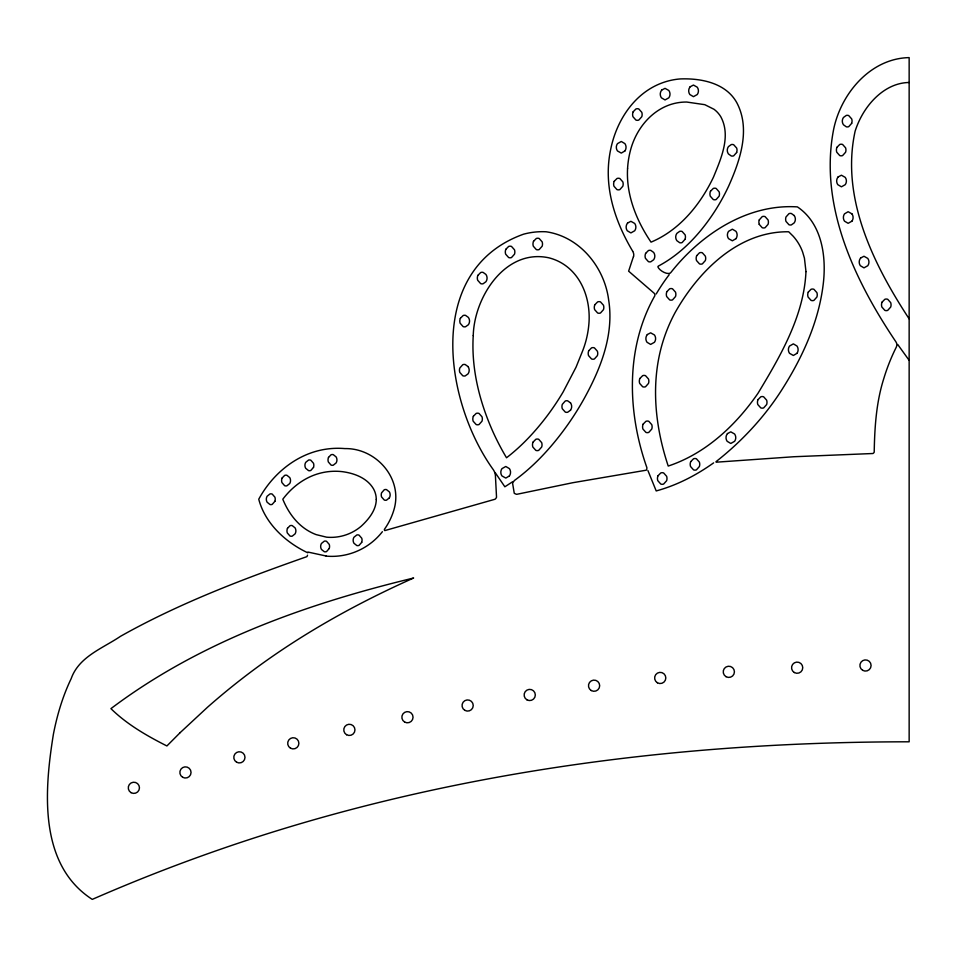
<?xml version="1.0" encoding="UTF-8"?>
<svg xmlns="http://www.w3.org/2000/svg" width="957" height="957" viewBox="0 0 957 957"><rect width="100%" height="100%" fill="white"/><g stroke="black" fill="none" stroke-linecap="round" stroke-linejoin="round"><path stroke-width="1.44" d="M307.807 552.799C286.215 542.667 265.268 523.969 258.749 499.231C272.255 474.253 296.287 454.025 324.794 449.371A80.197 80.197 0 0 1 344.879 448.594C375.311 447.972 401.976 477.088 394.559 507.521A64.956 64.956 0 0 1 384.403 529.317L384.403 530.094A1.651 1.651 0 0 0 384.762 530.609L494.972 499.255A4.235 4.235 0 0 0 496.527 497.173L495.415 475.629A12.656 12.656 0 0 0 493.465 469.935C443.952 401.33 424.729 269.443 523.551 234.19A72.576 72.576 0 0 1 546.112 231.773C579.81 236.63 604.549 267.302 608.664 300.079C614.167 334.603 600.745 368.421 584.404 398.148A294.732 294.732 0 0 1 568.015 424.346C553.17 445.328 535.788 464.791 515.01 480.055A10.754 10.754 0 0 0 514.316 480.593L512.713 482.902A2.416 2.416 0 0 0 512.665 483.728L514.268 493.334L516.325 494.267A5.383 5.383 0 0 0 517.593 494.147L572.681 482.735L646.214 470.198A3.254 3.254 0 0 0 646.8 469.229L646.884 467.65C627.361 412.419 625.28 347.87 654.851 295.749A4.019 4.019 0 0 0 654.54 293.572L628.629 271.166L633.462 256.512M307.544 555.192L306.934 556.639L304.458 557.488C241.559 579.667 178.815 603.496 120.546 636.285C102.65 648.379 78.917 656.634 71.177 678.645C62.707 696.265 57.097 715.13 53.389 734.294C44.477 789.597 38.053 864.422 92.267 899.389A1753.2 1753.2 0 0 1 217.813 850.199C439.43 772.921 675.068 741.783 909.15 741.807L909.15 57.611C870.152 58.389 840.545 94.037 833.475 130.188C819.06 205.911 854.697 280.568 895.943 341.888A5.264 5.264 0 0 1 896.266 347.2A198.494 198.494 0 0 0 883.742 378.745C876.217 402.454 874.638 427.6 874.208 452.194A3.661 3.661 0 0 1 872.951 453.51L793.867 456.74L716.183 462.195A1.447 1.447 0 0 1 715.992 461.681C741.974 441.297 765.277 416.283 782.97 388.004C803.246 355.884 819.312 320.176 823.463 282.088C826.31 255.196 821.537 223.113 797.396 206.891C747.333 203.697 701.11 234.25 671.096 272.207A5.706 5.706 0 0 1 670.115 273.188C666.275 274.815 658.894 269.97 657.854 266.8A2.955 2.955 0 0 1 658.368 266.082C682.245 253.39 700.991 232.814 715.429 210.241A213.578 213.578 0 0 0 728.732 185.933C740.06 160.501 750.838 129.255 736.806 102.71C725.837 82.852 700.943 78.091 680.128 78.941A67.265 67.265 0 0 0 660.701 83.45C633.713 94.061 616.667 120.917 610.877 148.443A112.448 112.448 0 0 0 608.281 169.891C607.587 198.793 618.102 226.761 632.721 251.272M759.248 219.943L762.203 216.629A3.995 3.995 0 0 1 765.086 216.629L768.052 219.943A6.866 6.866 0 0 1 768.04 224.381L765.086 227.706A3.995 3.995 0 0 1 762.203 227.706L759.248 224.381M389.367 497.867L386.508 500.164A3.684 3.684 0 0 1 384.271 500.033L381.568 496.946A6.567 6.567 0 0 1 381.58 492.819L384.271 489.745A3.684 3.684 0 0 1 386.508 489.613L389.367 491.898A5.993 5.993 0 0 1 389.355 497.855M570.539 410.206L567.704 412.228A4.019 4.019 0 0 1 565.276 412.084L562.309 408.771A6.866 6.866 0 0 1 562.321 404.333L565.276 401.007A4.019 4.019 0 0 1 567.704 400.863L570.539 402.897M851.957 221.163L848.129 223.316L844.505 221.163A6.436 6.436 0 0 1 844.505 213.866L848.129 211.712L851.957 213.866M713.635 462.865C696.229 475.306 676.898 485.283 656.203 490.941L647.925 470.569M512.45 481.861L504.853 486.79L495.14 472.543M909.15 82.493C888.706 82.721 871.875 97.961 862.257 114.9A85.604 85.604 0 0 0 855.139 131.109C840.473 197.788 873.442 264.419 909.15 318.86M326.146 556.017L307.879 552.045M794.226 215.54L791.391 213.519A4.019 4.019 0 0 0 788.963 213.662L785.996 216.976A6.866 6.866 0 0 0 785.996 221.414L788.963 224.739A4.019 4.019 0 0 0 791.391 224.883L794.226 222.849A6.328 6.328 0 0 0 794.214 215.552M468.045 366.579L465.21 364.545A4.019 4.019 0 0 0 462.781 364.689L459.815 368.002A6.866 6.866 0 0 0 459.815 372.44L462.781 375.766A4.019 4.019 0 0 0 465.21 375.91L468.045 373.876A6.328 6.328 0 0 0 468.033 366.579M909.15 360.322L897.702 344.448M382.393 531.697A64.203 64.203 0 0 1 326.134 556.125M656.203 293.978A203.051 203.051 0 0 1 669.194 274.671M570.528 402.897A6.328 6.328 0 0 1 570.528 410.194M759.248 224.381A6.866 6.866 0 0 1 759.248 219.943M851.945 213.866A6.328 6.328 0 0 1 851.945 221.163M632.661 251.308A6.472 6.472 0 0 1 633.558 256.536M627.577 168.372C626.022 194.845 636.393 220.553 651.023 242.145C679.661 230.135 700.392 204.583 713.479 177.129C721.004 158.647 731.28 136.05 720.765 116.706A26.425 26.425 0 0 0 714.042 109.301L704.807 104.684L686.695 102.04A50.589 50.589 0 0 0 671.455 104.241C650.581 110.701 635.723 129.889 630.412 150.548A91.023 91.023 0 0 0 627.577 168.372M805.973 271.585C803.952 315.942 780.433 356.04 758.064 393.171C735.957 425.243 705.788 453.594 668.225 466.059C654.755 425.745 650.293 381.077 663.416 340.058A160.429 160.429 0 0 1 675.08 312.64C698.215 271.501 738.302 231.092 788.688 231.773L793.209 236.247A47.982 47.982 0 0 1 802.636 252.05L804.43 258.139L805.973 271.585M473.248 335.536C471.167 368.935 479.636 402.227 493.286 432.516A260.675 260.675 0 0 0 506.516 457.769C522.319 445.627 535.92 430.853 547.847 414.943A265.233 265.233 0 0 0 563.183 391.88L576.054 367.177L582.897 350.214A95.556 95.556 0 0 0 588.722 325.679C591.091 303.608 584.105 279.073 565.539 265.567A48.544 48.544 0 0 0 548.875 257.816C505.332 248.318 474.182 297.137 473.248 335.536M376.292 499.434C376.149 510.225 368.624 519.46 360.992 526.41A46.833 46.833 0 0 1 326.588 537.176L316.109 534.604A50.446 50.446 0 0 1 307.305 530.238C295.857 523.096 287.83 511.564 282.805 499.231C291.383 487.819 303.13 478.548 316.827 474.158A60.482 60.482 0 0 1 342.235 471.645C354.126 473.189 367.081 477.902 373.457 488.764A22.322 22.322 0 0 1 376.077 496.587L376.292 499.434M282.124 478.01L281.944 478.488A6.567 6.567 0 0 0 281.944 482.615L284.648 485.689A3.684 3.684 0 0 0 286.885 485.821L289.744 483.524A5.993 5.993 0 0 0 289.732 477.567L286.885 475.27A3.684 3.684 0 0 0 284.648 475.402L282.124 478.01M274.898 501.301L272.207 504.375A3.684 3.684 0 0 1 269.97 504.506L267.111 502.21A5.993 5.993 0 0 1 267.111 496.252L269.97 493.956A3.684 3.684 0 0 1 272.207 494.087L274.898 497.162A6.567 6.567 0 0 1 274.898 501.301M287.483 528.336L287.303 528.802A6.567 6.567 0 0 0 287.303 532.941L289.995 536.016A3.684 3.684 0 0 0 292.232 536.147L295.103 533.85A5.993 5.993 0 0 0 295.091 527.893L292.232 525.596A3.684 3.684 0 0 0 289.995 525.728L287.483 528.336M313.501 467.399L310.798 470.473A3.684 3.684 0 0 1 308.561 470.617L305.702 468.32A5.993 5.993 0 0 1 305.714 462.363L308.561 460.054A3.684 3.684 0 0 1 310.798 460.197L313.501 463.272A6.567 6.567 0 0 1 313.501 467.399M328.526 457.386L328.347 457.853A6.567 6.567 0 0 0 328.359 461.992L331.05 465.066A3.684 3.684 0 0 0 333.287 465.198L336.146 462.901A5.993 5.993 0 0 0 336.146 456.944L333.287 454.647A3.684 3.684 0 0 0 331.05 454.778L328.526 457.386M329.232 548.505L326.54 551.579A3.684 3.684 0 0 1 324.303 551.722L321.444 549.426A5.993 5.993 0 0 1 321.444 543.468L324.303 541.16A3.684 3.684 0 0 1 326.54 541.303L329.232 544.377A6.567 6.567 0 0 1 329.232 548.505M361.734 542.32L359.031 545.406A3.684 3.684 0 0 1 356.794 545.538L353.934 543.241A5.993 5.993 0 0 1 353.934 537.284L356.794 534.975A3.684 3.684 0 0 1 359.031 535.119L361.734 538.193A6.567 6.567 0 0 1 361.722 542.32M460.365 318.346L460.161 318.848A6.866 6.866 0 0 0 460.173 323.287L463.128 326.6A4.019 4.019 0 0 0 465.557 326.744L468.392 324.722A6.328 6.328 0 0 0 468.38 317.413L465.557 315.379A4.019 4.019 0 0 0 463.128 315.523L460.365 318.346M477.902 275.353L477.699 275.867A6.866 6.866 0 0 0 477.71 280.305L480.665 283.619A4.019 4.019 0 0 0 483.094 283.762L485.929 281.729A6.328 6.328 0 0 0 485.917 274.432L483.094 272.398A4.019 4.019 0 0 0 480.665 272.542L477.902 275.353M505.87 249.263L505.679 249.777A6.866 6.866 0 0 0 505.679 254.215L508.634 257.529A3.995 3.995 0 0 0 511.517 257.529L514.483 254.215A6.866 6.866 0 0 0 514.483 249.777L511.517 246.451A3.995 3.995 0 0 0 508.634 246.451L505.87 249.263M533.528 241.308L533.336 241.81A6.866 6.866 0 0 0 533.336 246.248L536.291 249.562A3.995 3.995 0 0 0 539.174 249.562L542.14 246.248A6.866 6.866 0 0 0 542.129 241.81L539.174 238.496A3.995 3.995 0 0 0 536.291 238.496L533.528 241.308M473.38 416.259L473.177 416.774A6.866 6.866 0 0 0 473.177 421.212L476.143 424.525A3.995 3.995 0 0 0 479.026 424.525L481.981 421.212A6.866 6.866 0 0 0 481.981 416.774L479.026 413.448A3.995 3.995 0 0 0 476.143 413.448L473.38 416.259M633.163 111.79L632.972 112.292A6.866 6.866 0 0 0 632.972 116.73L635.927 120.056A3.995 3.995 0 0 0 638.809 120.056L641.776 116.73A6.866 6.866 0 0 0 641.776 112.304L638.809 108.978A3.995 3.995 0 0 0 635.927 108.978L633.163 111.79M614.203 181.328L613.999 181.83A6.866 6.866 0 0 0 613.999 186.268L616.966 189.594A3.995 3.995 0 0 0 619.849 189.594L622.804 186.268A6.866 6.866 0 0 0 622.804 181.842L619.849 178.516A3.995 3.995 0 0 0 616.966 178.516L614.203 181.328M533.061 442.11L532.858 442.613A6.866 6.866 0 0 0 532.858 447.051L535.824 450.364A3.995 3.995 0 0 0 538.707 450.364L541.662 447.051A6.866 6.866 0 0 0 541.662 442.613L538.707 439.299A3.995 3.995 0 0 0 535.824 439.299L533.061 442.11M594.859 304.721L594.656 305.223A6.866 6.866 0 0 0 594.656 309.661L597.623 312.987A3.995 3.995 0 0 0 600.506 312.987L603.46 309.661A6.866 6.866 0 0 0 603.46 305.223L600.506 301.91A3.995 3.995 0 0 0 597.623 301.91L594.859 304.721M588.77 350.693L588.567 351.207A6.866 6.866 0 0 0 588.567 355.633L591.534 358.959A3.995 3.995 0 0 0 594.417 358.959L597.371 355.645A6.866 6.866 0 0 0 597.371 351.207L594.417 347.881A3.995 3.995 0 0 0 591.534 347.881L588.77 350.693M645.64 253.366L645.449 253.868A6.866 6.866 0 0 0 645.449 258.306L648.403 261.632A4.019 4.019 0 0 0 650.832 261.775L653.667 259.742A6.328 6.328 0 0 0 653.667 252.445L650.832 250.411A4.019 4.019 0 0 0 648.403 250.555L645.64 253.366M685.092 239.25L682.126 242.564A4.019 4.019 0 0 1 679.697 242.707L676.862 240.685A6.328 6.328 0 0 1 676.874 233.376L679.697 231.343A4.019 4.019 0 0 1 682.126 231.486L685.092 234.812A6.866 6.866 0 0 1 685.08 239.25M666.885 291.634L666.694 292.136A6.866 6.866 0 0 0 666.694 296.574L669.661 299.888A3.995 3.995 0 0 0 672.532 299.888L675.498 296.574A6.866 6.866 0 0 0 675.498 292.136L672.532 288.823A3.995 3.995 0 0 0 669.661 288.823L666.885 291.634M710.489 191.268L710.297 191.771A6.866 6.866 0 0 0 710.297 196.209L713.264 199.535A3.995 3.995 0 0 0 716.135 199.535L719.102 196.209A6.866 6.866 0 0 0 719.102 191.783L716.135 188.457A3.995 3.995 0 0 0 713.264 188.457L710.489 191.268M639.886 378.482L639.683 378.984A6.866 6.866 0 0 0 639.683 383.422L642.649 386.748A3.995 3.995 0 0 0 645.532 386.748L648.487 383.422A6.866 6.866 0 0 0 648.487 378.996L645.532 375.67A3.995 3.995 0 0 0 642.649 375.67L639.886 378.482M736.651 152.486L733.684 155.812A4.019 4.019 0 0 1 731.256 155.955L728.421 153.921A6.328 6.328 0 0 1 728.433 146.624L731.256 144.591A4.019 4.019 0 0 1 733.684 144.734L736.651 148.048A6.866 6.866 0 0 1 736.651 152.486M696.72 255.627L696.529 256.129A6.866 6.866 0 0 0 696.529 260.567L699.483 263.881A3.995 3.995 0 0 0 702.366 263.881L705.333 260.567A6.866 6.866 0 0 0 705.321 256.129L702.366 252.804A3.995 3.995 0 0 0 699.483 252.804L696.72 255.627M643.14 424.13L642.948 424.633A6.866 6.866 0 0 0 642.948 429.071L645.915 432.385A3.995 3.995 0 0 0 648.798 432.385L651.753 429.071A6.866 6.866 0 0 0 651.753 424.633L648.798 421.319A3.995 3.995 0 0 0 645.915 421.319L643.14 424.13M658.009 475.773L657.818 476.275A6.866 6.866 0 0 0 657.818 480.713L660.773 484.039A3.995 3.995 0 0 0 663.656 484.039L666.622 480.725A6.866 6.866 0 0 0 666.622 476.287L663.656 472.961A3.995 3.995 0 0 0 660.773 472.961L658.009 475.773M690.763 461.597L690.559 462.099A6.866 6.866 0 0 0 690.571 466.538L693.526 469.863A3.995 3.995 0 0 0 696.409 469.863L699.364 466.538A6.866 6.866 0 0 0 699.364 462.099L696.409 458.786A3.995 3.995 0 0 0 693.526 458.786L690.763 461.597M836.968 147.294L836.777 147.809A6.866 6.866 0 0 0 836.777 152.235L839.732 155.56A3.995 3.995 0 0 0 842.615 155.56L845.581 152.247A6.866 6.866 0 0 0 845.569 147.809L842.615 144.483A3.995 3.995 0 0 0 839.732 144.483L836.968 147.294M851.682 123.345L848.715 126.659A4.019 4.019 0 0 1 846.287 126.803L843.452 124.769A6.328 6.328 0 0 1 843.464 117.472L846.287 115.438A4.019 4.019 0 0 1 848.715 115.582L851.682 118.895A6.866 6.866 0 0 1 851.682 123.333M758.016 399.631L757.824 400.134A6.866 6.866 0 0 0 757.824 404.572L760.779 407.885A3.995 3.995 0 0 0 763.662 407.885L766.629 404.572A6.866 6.866 0 0 0 766.617 400.134L763.662 396.82A3.995 3.995 0 0 0 760.779 396.82L758.016 399.631M808.282 292.112L808.079 292.615A6.866 6.866 0 0 0 808.091 297.053L811.046 300.378A3.995 3.995 0 0 0 813.928 300.378L816.883 297.053A6.866 6.866 0 0 0 816.883 292.627L813.928 289.301A3.995 3.995 0 0 0 811.046 289.301L808.282 292.112M882.079 302.113L881.887 302.615A6.866 6.866 0 0 0 881.887 307.053L884.842 310.367A3.995 3.995 0 0 0 887.725 310.367L890.692 307.053A6.866 6.866 0 0 0 890.68 302.615L887.725 299.302A3.995 3.995 0 0 0 884.842 299.302L882.079 302.113M661.706 90.078L661.395 90.496A6.436 6.436 0 0 0 661.395 97.793L665.031 99.947L668.847 97.793A6.328 6.328 0 0 0 668.847 90.496L665.031 88.343L661.706 90.078M624.921 150.943L621.284 153.096L617.468 150.943A6.328 6.328 0 0 1 617.468 143.646L621.284 141.48L624.921 143.634A6.436 6.436 0 0 1 624.921 150.943M690.141 86.788L689.83 87.207A6.436 6.436 0 0 0 689.83 94.516L693.454 96.669L697.282 94.516A6.328 6.328 0 0 0 697.27 87.219L693.454 85.053L690.141 86.788M627.589 223.041L627.266 223.46A6.436 6.436 0 0 0 627.266 230.757L630.902 232.91L634.718 230.757A6.328 6.328 0 0 0 634.718 223.46L630.902 221.306L627.589 223.041M509.423 475.928L505.786 478.081L501.958 475.928A6.328 6.328 0 0 1 501.97 468.631L505.786 466.478L509.423 468.631A6.436 6.436 0 0 1 509.411 475.928M647.327 334.555L647.016 334.962A6.436 6.436 0 0 0 647.016 342.271L650.64 344.424L654.468 342.271A6.328 6.328 0 0 0 654.456 334.974L650.64 332.821L647.327 334.555M735.993 238.652L732.368 240.805L728.54 238.652A6.328 6.328 0 0 1 728.552 231.355L732.368 229.19L735.993 231.343A6.436 6.436 0 0 1 735.993 238.652M838.105 176.949L837.782 177.368A6.436 6.436 0 0 0 837.794 184.665L841.418 186.818L845.246 184.665A6.328 6.328 0 0 0 845.234 177.368L841.418 175.215L838.105 176.949M727.476 433.581L727.153 434A6.436 6.436 0 0 0 727.164 441.309L730.789 443.462L734.617 441.309A6.328 6.328 0 0 0 734.605 434.011L730.789 431.846L727.476 433.581M860.654 257.995L860.343 258.402A6.436 6.436 0 0 0 860.343 265.711L863.98 267.864L867.796 265.711A6.328 6.328 0 0 0 867.784 258.414L863.98 256.249L860.654 257.995M796.99 353.324L793.365 355.478L789.537 353.324A6.328 6.328 0 0 1 789.549 346.027L793.365 343.874L796.99 346.027A6.436 6.436 0 0 1 796.99 353.324M180.215 732.595L166.901 745.958C146.888 735.813 127.042 724.461 110.928 708.635C199.642 641.74 306.563 603.843 413.627 578.016C356.112 603.7 300.665 634.503 250.255 672.412A705.704 705.704 0 0 0 207.502 707.247L180.215 732.595M862.7 670.343A5.598 5.598 0 0 0 871.097 665.486A5.598 5.598 0 0 0 862.7 660.641A5.598 5.598 0 0 0 862.7 670.343M794.358 672.544A5.598 5.598 0 0 0 802.756 667.687A5.598 5.598 0 0 0 794.358 662.842A5.598 5.598 0 0 0 794.358 672.544M726.028 676.683A5.598 5.598 0 0 0 734.426 671.838A5.598 5.598 0 0 0 726.028 666.981A5.598 5.598 0 0 0 726.028 676.683M657.423 682.796A5.598 5.598 0 0 0 665.821 677.951A5.598 5.598 0 0 0 657.423 673.106A5.598 5.598 0 0 0 657.423 682.796M591.282 690.547A5.598 5.598 0 0 0 599.68 685.691A5.598 5.598 0 0 0 591.282 680.846A5.598 5.598 0 0 0 591.282 690.547M526.924 699.818A5.598 5.598 0 0 0 535.322 694.961A5.598 5.598 0 0 0 526.924 690.117A5.598 5.598 0 0 0 526.924 699.818M464.839 710.357A5.598 5.598 0 0 0 473.237 705.512A5.598 5.598 0 0 0 464.839 700.668A5.598 5.598 0 0 0 464.839 710.357M404.655 722.068A5.598 5.598 0 0 0 413.053 717.224A5.598 5.598 0 0 0 404.655 712.367A5.598 5.598 0 0 0 404.655 722.068M346.566 734.725A5.598 5.598 0 0 0 354.963 729.868A5.598 5.598 0 0 0 346.566 725.023A5.598 5.598 0 0 0 346.566 734.725M290.485 748.171A5.598 5.598 0 0 0 298.883 743.326A5.598 5.598 0 0 0 290.485 738.469A5.598 5.598 0 0 0 290.485 748.171M236.594 762.203A5.598 5.598 0 0 0 244.992 757.358A5.598 5.598 0 0 0 236.594 752.501A5.598 5.598 0 0 0 236.594 762.203M182.655 777.287A5.598 5.598 0 0 0 191.053 772.443A5.598 5.598 0 0 0 182.655 767.598A5.598 5.598 0 0 0 182.655 777.287M131.061 792.659A5.598 5.598 0 0 0 139.459 787.814A5.598 5.598 0 0 0 131.061 782.97A5.598 5.598 0 0 0 131.061 792.659"/></g></svg>
